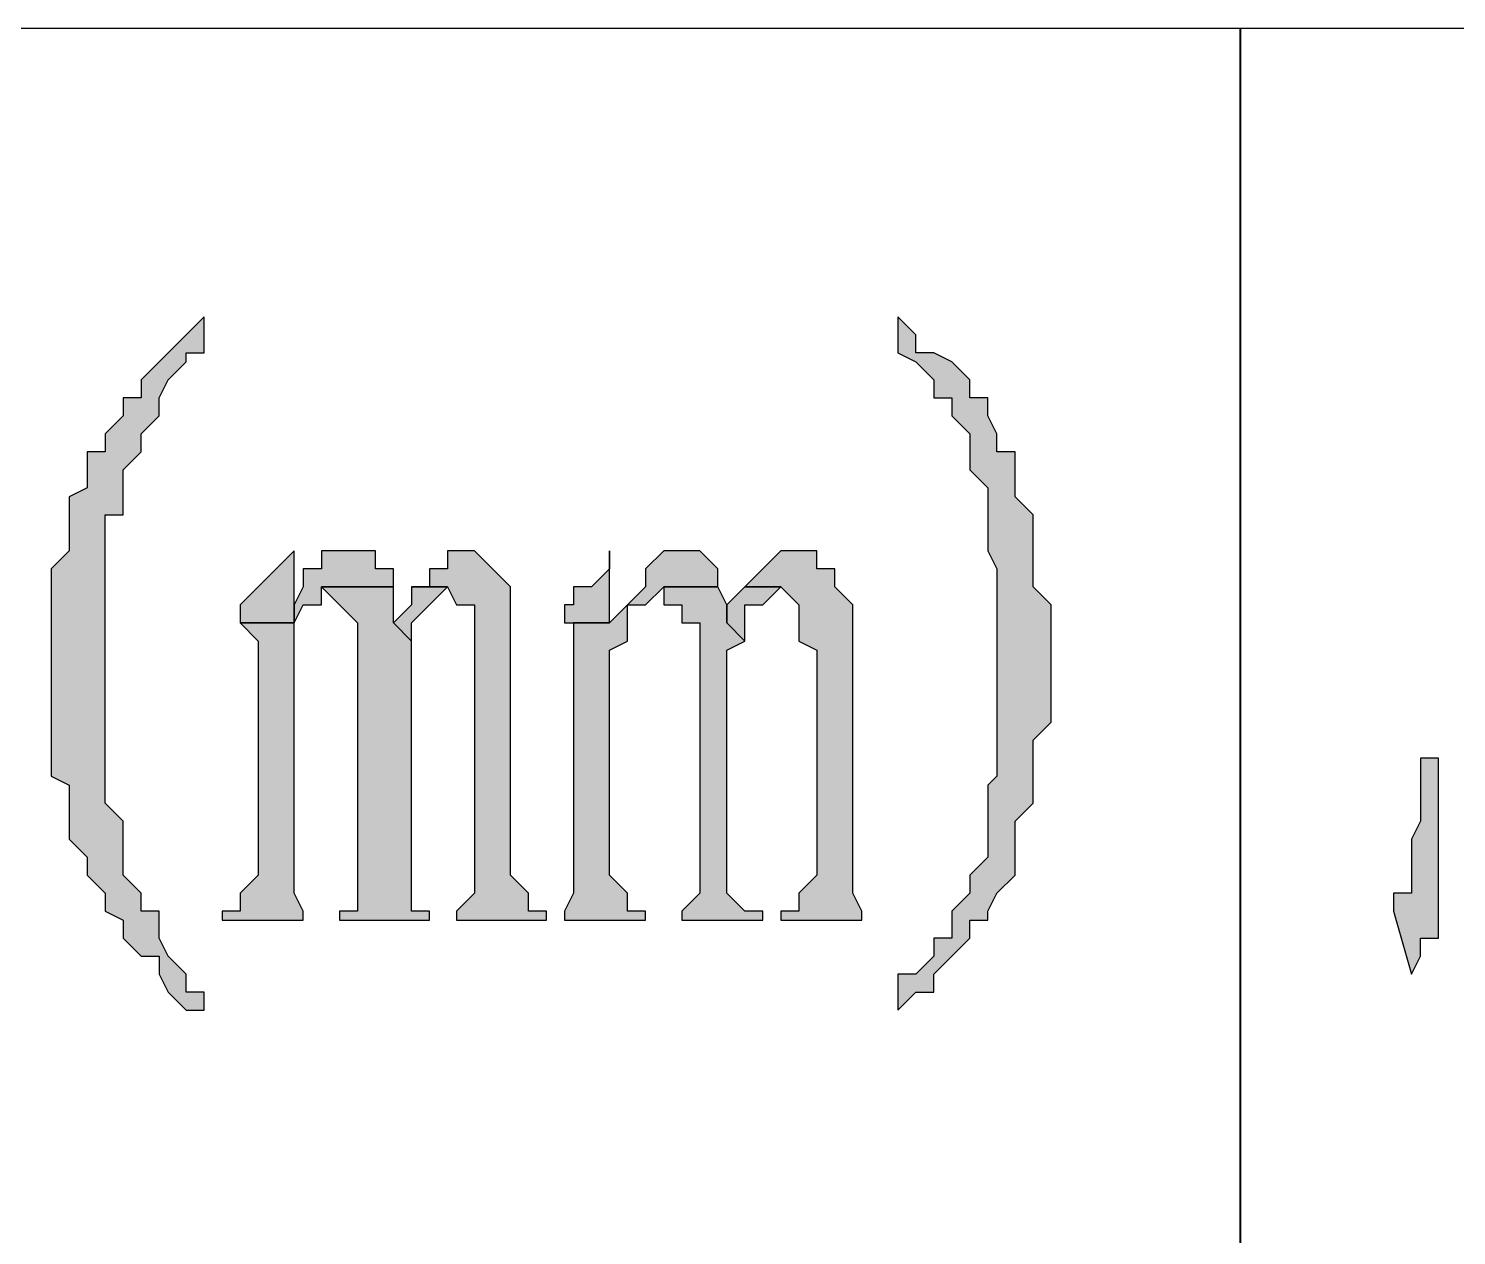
# Model space of a CAD drawing. Extents: x 457 to 4918, y -67 to 391.
# Drawn here: x 3611.43 to 3618.59, y 86.65 to 92.71 of the extents above; entities that cross this region are included whole.
import ezdxf

# ---------------------------------------------------------------- set-up
doc = ezdxf.new("R2010")
doc.units = 0
doc.header["$LTSCALE"] = 40
doc.header["$MEASUREMENT"] = 0
doc.layers.add('at_Entity', color=7, linetype='CONTINUOUS')
doc.layers.add('at_Solid', color=7, linetype='CONTINUOUS')

msp = doc.modelspace()

# ---------------------------------------------------------------- hatches: boundary and pattern name
at = {"layer": 'at_Solid'}
for points in [[(3612.3118, 91.2651), (3612.2214, 91.1747), (3612.131, 91.0843), (3612.0858, 91.0391), (3611.9954, 90.9487), (3611.9954, 90.8583), (3611.905, 90.8583), (3611.905, 90.7679), (3611.8146, 90.6775), (3611.8146, 90.5871), (3611.7242, 90.5871), (3611.7242, 90.4063), (3611.6338, 90.3611), (3611.6338, 90.0899), (3611.5434, 89.9995), (3611.5434, 88.9599), (3611.6338, 88.9147), (3611.6338, 88.6435), (3611.7242, 88.553), (3611.7242, 88.4626), (3611.8146, 88.3722), (3611.8146, 88.2818), (3611.905, 88.2366), (3611.905, 88.1462), (3611.9954, 88.0558), (3612.0858, 88.0558), (3612.0858, 87.9654), (3612.131, 87.875), (3612.2214, 87.7846), (3612.3118, 87.7846), (3612.3118, 87.875), (3612.2214, 87.875), (3612.2214, 87.9654), (3612.131, 88.0558), (3612.0858, 88.1462), (3612.0858, 88.2818), (3611.9954, 88.2818), (3611.9954, 88.3722), (3611.905, 88.4626), (3611.905, 88.7339), (3611.8146, 88.8243), (3611.8146, 90.2707), (3611.905, 90.2707), (3611.905, 90.4967), (3611.9954, 90.5871), (3611.9954, 90.6775), (3612.0858, 90.7679), (3612.0858, 90.8583), (3612.131, 90.9487), (3612.2214, 91.0391), (3612.2214, 91.0843), (3612.3118, 91.0843)], [(3615.7923, 91.2651), (3615.7923, 91.0843), (3615.8827, 91.0391), (3615.9731, 90.9487), (3615.9731, 90.8583), (3616.0635, 90.8583), (3616.0635, 90.7679), (3616.1539, 90.6775), (3616.1539, 90.4967), (3616.2443, 90.4063), (3616.2443, 90.0899), (3616.2895, 89.9995), (3616.2895, 88.9599), (3616.2443, 88.9147), (3616.2443, 88.553), (3616.1539, 88.4626), (3616.1539, 88.3722), (3616.0635, 88.2818), (3616.0635, 88.1462), (3615.9731, 88.1462), (3615.9731, 88.0558), (3615.8827, 87.9654), (3615.7923, 87.9654), (3615.7923, 87.875), (3615.7923, 87.7846), (3615.8827, 87.875), (3615.9731, 87.875), (3615.9731, 87.9654), (3616.0635, 88.0558), (3616.1539, 88.1462), (3616.1539, 88.2366), (3616.2443, 88.2366), (3616.2443, 88.2818), (3616.2895, 88.3722), (3616.3799, 88.4626), (3616.3799, 88.7339), (3616.4704, 88.8243), (3616.4704, 89.1407), (3616.5608, 89.2311), (3616.5608, 89.8187), (3616.4704, 89.9091), (3616.4704, 90.2707), (3616.3799, 90.3611), (3616.3799, 90.5871), (3616.2895, 90.5871), (3616.2895, 90.6775), (3616.2443, 90.7679), (3616.2443, 90.8583), (3616.1539, 90.8583), (3616.1539, 90.9487), (3616.0635, 91.0391), (3615.9731, 91.0843), (3615.8827, 91.0843), (3615.8827, 91.1747)], [(3613.0802, 90.0899), (3612.8994, 90.0899), (3612.8994, 89.9995), (3612.809, 89.9995), (3612.809, 89.9091), (3612.7638, 89.8187), (3612.7638, 89.7283), (3612.4926, 89.7283), (3612.583, 89.6379), (3612.583, 88.4626), (3612.4926, 88.3722), (3612.4926, 88.2818), (3612.4022, 88.2818), (3612.4022, 88.2366), (3612.809, 88.2366), (3612.809, 88.2818), (3612.7638, 88.3722), (3612.7638, 89.7283), (3612.809, 89.8187), (3612.8994, 89.8187), (3612.8994, 89.9091), (3613.261, 89.9091), (3613.261, 89.9995), (3613.1706, 89.9995), (3613.1706, 90.0899)], [(3612.7638, 90.0899), (3612.6734, 89.9995), (3612.583, 89.9091), (3612.4926, 89.8187), (3612.4926, 89.7283), (3612.7638, 89.7283)], [(3613.6679, 90.0899), (3613.5322, 90.0899), (3613.5322, 89.9995), (3613.4418, 89.9995), (3613.4418, 89.9091), (3613.3514, 89.9091), (3613.5322, 89.9091), (3613.5774, 89.8187), (3613.6679, 89.8187), (3613.6679, 89.7283), (3613.6679, 88.3722), (3613.5774, 88.2818), (3613.5774, 88.2366), (3614.0295, 88.2366), (3614.0295, 88.2818), (3613.9391, 88.2818), (3613.9391, 88.3722), (3613.8487, 88.4626), (3613.8487, 89.9091), (3613.7583, 89.9995)], [(3614.3459, 90.0899), (3614.3459, 89.9995), (3614.2555, 89.9091), (3614.1651, 89.9091), (3614.1651, 89.8187), (3614.1199, 89.8187), (3614.1199, 89.7283), (3614.3459, 89.7283)], [(3614.7075, 90.0899), (3614.6171, 90.0899), (3614.5267, 89.9995), (3614.5267, 89.9091), (3614.4363, 89.8187), (3614.3459, 89.7283), (3614.1651, 89.7283), (3614.1651, 89.6379), (3614.1651, 88.3722), (3614.1199, 88.2818), (3614.1199, 88.2366), (3614.5267, 88.2366), (3614.5267, 88.2818), (3614.4363, 88.2818), (3614.4363, 88.3722), (3614.3459, 88.4626), (3614.3459, 89.5927), (3614.4363, 89.6379), (3614.4363, 89.8187), (3614.5267, 89.8187), (3614.6171, 89.9091), (3614.8883, 89.9091), (3614.8883, 89.9995), (3614.7979, 90.0899)], [(3615.2951, 90.0899), (3615.2047, 90.0899), (3615.1143, 89.9995), (3615.0239, 89.9091), (3615.2047, 89.9091), (3615.2951, 89.8187), (3615.2951, 89.6379), (3615.3855, 89.5927), (3615.3855, 88.4626), (3615.2951, 88.3722), (3615.2951, 88.2818), (3615.2047, 88.2818), (3615.2047, 88.2366), (3615.6115, 88.2366), (3615.6115, 88.2818), (3615.5663, 88.3722), (3615.5663, 89.8187), (3615.4759, 89.9091), (3615.4759, 89.9995), (3615.3855, 89.9995), (3615.3855, 90.0899)], [(3613.261, 89.9091), (3612.8994, 89.9091), (3612.9898, 89.8187), (3613.0802, 89.7283), (3613.0802, 88.2818), (3612.9898, 88.2818), (3612.9898, 88.2366), (3613.4418, 88.2366), (3613.4418, 88.2818), (3613.3514, 88.2818), (3613.3514, 89.6379), (3613.261, 89.7283)], [(3613.3514, 89.9091), (3613.3514, 89.8187), (3613.261, 89.7283), (3613.3514, 89.6379), (3613.3514, 89.7283), (3613.4418, 89.8187), (3613.5322, 89.9091)], [(3614.8883, 89.9091), (3614.6171, 89.9091), (3614.6171, 89.8187), (3614.7075, 89.8187), (3614.7075, 89.7283), (3614.7979, 89.7283), (3614.7979, 89.6379), (3614.7979, 88.3722), (3614.7075, 88.2818), (3614.7075, 88.2366), (3615.1143, 88.2366), (3615.1143, 88.2818), (3615.0239, 88.2818), (3614.9335, 88.3722), (3614.9335, 89.5927), (3615.0239, 89.6379), (3614.9335, 89.7283), (3614.9335, 89.8187)], [(3615.0239, 89.9091), (3614.9335, 89.8187), (3614.9335, 89.7283), (3615.0239, 89.6379), (3615.0239, 89.8187), (3615.1143, 89.8187), (3615.2047, 89.9091)], [(3618.5044, 89.0503), (3618.414, 89.0503), (3618.414, 88.9599), (3618.414, 88.7339), (3618.3688, 88.6435), (3618.3688, 88.3722), (3618.2784, 88.3722), (3618.2784, 88.2818), (3618.3688, 87.9654), (3618.414, 88.0558), (3618.414, 88.1462), (3618.5044, 88.1462)]]:
    msp.add_hatch(color=0, dxfattribs=at).paths.add_polyline_path(points)

# ---------------------------------------------------------------- linework, layer by layer
at = {"layer": 'at_Entity', "color": 0, "lineweight": 40}
msp.add_line((3617.51, 92.7116), (3617.51, 73.3653), dxfattribs=at)
at = {"layer": 'at_Entity', "color": 0, "lineweight": 20}
for p, q in [((3612.3118, 91.2651), (3612.2214, 91.1747)), ((3612.3118, 91.0843), (3612.3118, 91.2651)), ((3615.7923, 91.2651), (3615.7923, 91.0843)), ((3615.8827, 91.1747), (3615.7923, 91.2651)), ((3612.2214, 91.1747), (3612.131, 91.0843)), ((3615.8827, 91.0843), (3615.8827, 91.1747)), ((3612.131, 91.0843), (3612.0858, 91.0391)), ((3612.2214, 91.0391), (3612.2214, 91.0843)), ((3612.2214, 91.0843), (3612.3118, 91.0843)), ((3615.7923, 91.0843), (3615.8827, 91.0391)), ((3615.9731, 91.0843), (3615.8827, 91.0843)), ((3616.0635, 91.0391), (3615.9731, 91.0843)), ((3612.0858, 91.0391), (3611.9954, 90.9487)), ((3612.131, 90.9487), (3612.2214, 91.0391)), ((3615.8827, 91.0391), (3615.9731, 90.9487)), ((3616.1539, 90.9487), (3616.0635, 91.0391)), ((3611.9954, 90.9487), (3611.9954, 90.8583)), ((3612.0858, 90.8583), (3612.131, 90.9487)), ((3615.9731, 90.9487), (3615.9731, 90.8583)), ((3616.1539, 90.8583), (3616.1539, 90.9487)), ((3611.9954, 90.8583), (3611.905, 90.8583)), ((3611.905, 90.8583), (3611.905, 90.7679)), ((3612.0858, 90.7679), (3612.0858, 90.8583)), ((3615.9731, 90.8583), (3616.0635, 90.8583)), ((3616.0635, 90.8583), (3616.0635, 90.7679)), ((3616.2443, 90.8583), (3616.1539, 90.8583)), ((3616.2443, 90.7679), (3616.2443, 90.8583)), ((3611.905, 90.7679), (3611.8146, 90.6775)), ((3611.9954, 90.6775), (3612.0858, 90.7679)), ((3616.0635, 90.7679), (3616.1539, 90.6775)), ((3616.2895, 90.6775), (3616.2443, 90.7679)), ((3611.8146, 90.6775), (3611.8146, 90.5871)), ((3611.9954, 90.5871), (3611.9954, 90.6775)), ((3616.1539, 90.6775), (3616.1539, 90.4967)), ((3616.2895, 90.5871), (3616.2895, 90.6775)), ((3611.8146, 90.5871), (3611.7242, 90.5871)), ((3611.7242, 90.5871), (3611.7242, 90.4063)), ((3611.905, 90.4967), (3611.9954, 90.5871)), ((3616.3799, 90.5871), (3616.2895, 90.5871)), ((3616.3799, 90.3611), (3616.3799, 90.5871)), ((3611.905, 90.2707), (3611.905, 90.4967)), ((3616.1539, 90.4967), (3616.2443, 90.4063)), ((3611.7242, 90.4063), (3611.6338, 90.3611)), ((3611.6338, 90.3611), (3611.6338, 90.0899)), ((3616.2443, 90.4063), (3616.2443, 90.0899)), ((3616.4704, 90.2707), (3616.3799, 90.3611)), ((3611.8146, 88.8243), (3611.8146, 90.2707)), ((3611.8146, 90.2707), (3611.905, 90.2707)), ((3616.4704, 89.9091), (3616.4704, 90.2707)), ((3611.6338, 90.0899), (3611.5434, 89.9995)), ((3612.7638, 90.0899), (3612.6734, 89.9995)), ((3612.7638, 89.7283), (3612.7638, 90.0899)), ((3613.0802, 90.0899), (3612.8994, 90.0899)), ((3612.8994, 90.0899), (3612.8994, 89.9995)), ((3613.1706, 90.0899), (3613.0802, 90.0899)), ((3613.1706, 89.9995), (3613.1706, 90.0899)), ((3613.6679, 90.0899), (3613.5322, 90.0899)), ((3613.5322, 90.0899), (3613.5322, 89.9995)), ((3613.7583, 89.9995), (3613.6679, 90.0899)), ((3614.3459, 90.0899), (3614.3459, 89.9995)), ((3614.3459, 89.7283), (3614.3459, 90.0899)), ((3614.6171, 90.0899), (3614.5267, 89.9995)), ((3614.7075, 90.0899), (3614.6171, 90.0899)), ((3614.7979, 90.0899), (3614.7075, 90.0899)), ((3614.8883, 89.9995), (3614.7979, 90.0899)), ((3615.2047, 90.0899), (3615.1143, 89.9995)), ((3615.2951, 90.0899), (3615.2047, 90.0899)), ((3615.3855, 90.0899), (3615.2951, 90.0899)), ((3615.3855, 89.9995), (3615.3855, 90.0899)), ((3616.2443, 90.0899), (3616.2895, 89.9995)), ((3611.5434, 89.9995), (3611.5434, 88.9599)), ((3612.6734, 89.9995), (3612.583, 89.9091)), ((3612.8994, 89.9995), (3612.809, 89.9995)), ((3612.809, 89.9995), (3612.809, 89.9091)), ((3613.261, 89.9995), (3613.1706, 89.9995)), ((3613.261, 89.9091), (3613.261, 89.9995)), ((3613.5322, 89.9995), (3613.4418, 89.9995)), ((3613.4418, 89.9995), (3613.4418, 89.9091)), ((3613.8487, 89.9091), (3613.7583, 89.9995)), ((3614.3459, 89.9995), (3614.2555, 89.9091)), ((3614.5267, 89.9995), (3614.5267, 89.9091)), ((3614.8883, 89.9091), (3614.8883, 89.9995)), ((3615.1143, 89.9995), (3615.0239, 89.9091)), ((3615.4759, 89.9995), (3615.3855, 89.9995)), ((3615.4759, 89.9091), (3615.4759, 89.9995)), ((3616.2895, 89.9995), (3616.2895, 88.9599)), ((3612.583, 89.9091), (3612.4926, 89.8187)), ((3612.809, 89.9091), (3612.7638, 89.8187)), ((3613.261, 89.9091), (3612.8994, 89.9091)), ((3612.8994, 89.9091), (3612.9898, 89.8187)), ((3612.8994, 89.8187), (3612.8994, 89.9091)), ((3612.8994, 89.9091), (3613.261, 89.9091)), ((3613.261, 89.7283), (3613.261, 89.9091)), ((3613.3514, 89.9091), (3613.3514, 89.8187)), ((3613.5322, 89.9091), (3613.3514, 89.9091)), ((3613.4418, 89.9091), (3613.3514, 89.9091)), ((3613.3514, 89.9091), (3613.5322, 89.9091)), ((3613.4418, 89.8187), (3613.5322, 89.9091)), ((3613.5322, 89.9091), (3613.5774, 89.8187)), ((3613.8487, 88.4626), (3613.8487, 89.9091)), ((3614.2555, 89.9091), (3614.1651, 89.9091)), ((3614.1651, 89.9091), (3614.1651, 89.8187)), ((3614.5267, 89.9091), (3614.4363, 89.8187)), ((3614.5267, 89.8187), (3614.6171, 89.9091)), ((3614.8883, 89.9091), (3614.6171, 89.9091)), ((3614.6171, 89.9091), (3614.6171, 89.8187)), ((3614.6171, 89.9091), (3614.8883, 89.9091)), ((3614.9335, 89.8187), (3614.8883, 89.9091)), ((3615.0239, 89.9091), (3614.9335, 89.8187)), ((3615.2047, 89.9091), (3615.0239, 89.9091)), ((3615.0239, 89.9091), (3615.2047, 89.9091)), ((3615.1143, 89.8187), (3615.2047, 89.9091)), ((3615.2047, 89.9091), (3615.2951, 89.8187)), ((3615.5663, 89.8187), (3615.4759, 89.9091)), ((3616.5608, 89.8187), (3616.4704, 89.9091)), ((3612.4926, 89.8187), (3612.4926, 89.7283)), ((3612.7638, 89.8187), (3612.7638, 89.7283)), ((3612.7638, 89.7283), (3612.809, 89.8187)), ((3612.809, 89.8187), (3612.8994, 89.8187)), ((3612.9898, 89.8187), (3613.0802, 89.7283)), ((3613.3514, 89.8187), (3613.261, 89.7283)), ((3613.3514, 89.7283), (3613.4418, 89.8187)), ((3613.5774, 89.8187), (3613.6679, 89.8187)), ((3613.6679, 89.8187), (3613.6679, 89.7283)), ((3614.1651, 89.8187), (3614.1199, 89.8187)), ((3614.1199, 89.8187), (3614.1199, 89.7283)), ((3614.4363, 89.8187), (3614.3459, 89.7283)), ((3614.4363, 89.6379), (3614.4363, 89.8187)), ((3614.4363, 89.8187), (3614.5267, 89.8187)), ((3614.6171, 89.8187), (3614.7075, 89.8187)), ((3614.7075, 89.8187), (3614.7075, 89.7283)), ((3614.9335, 89.8187), (3614.9335, 89.7283)), ((3614.9335, 89.7283), (3614.9335, 89.8187)), ((3615.0239, 89.6379), (3615.0239, 89.8187)), ((3615.0239, 89.8187), (3615.1143, 89.8187)), ((3615.2951, 89.8187), (3615.2951, 89.6379)), ((3615.5663, 88.3722), (3615.5663, 89.8187)), ((3616.5608, 89.2311), (3616.5608, 89.8187)), ((3612.4926, 89.7283), (3612.7638, 89.7283)), ((3612.7638, 89.7283), (3612.4926, 89.7283)), ((3612.4926, 89.7283), (3612.583, 89.6379)), ((3612.7638, 88.3722), (3612.7638, 89.7283)), ((3613.0802, 89.7283), (3613.0802, 88.2818)), ((3613.261, 89.7283), (3613.3514, 89.6379)), ((3613.3514, 89.6379), (3613.261, 89.7283)), ((3613.3514, 89.6379), (3613.3514, 89.7283)), ((3613.6679, 89.7283), (3613.6679, 88.3722)), ((3614.1199, 89.7283), (3614.3459, 89.7283)), ((3614.3459, 89.7283), (3614.1651, 89.7283)), ((3614.1651, 89.7283), (3614.1651, 89.6379)), ((3614.7075, 89.7283), (3614.7979, 89.7283)), ((3614.7979, 89.7283), (3614.7979, 89.6379)), ((3614.9335, 89.7283), (3615.0239, 89.6379)), ((3615.0239, 89.6379), (3614.9335, 89.7283)), ((3612.583, 89.6379), (3612.583, 88.4626)), ((3613.3514, 88.2818), (3613.3514, 89.6379)), ((3614.1651, 89.6379), (3614.1651, 88.3722)), ((3614.3459, 89.5927), (3614.4363, 89.6379)), ((3614.7979, 89.6379), (3614.7979, 88.3722)), ((3614.9335, 89.5927), (3615.0239, 89.6379)), ((3615.2951, 89.6379), (3615.3855, 89.5927)), ((3614.3459, 88.4626), (3614.3459, 89.5927)), ((3614.9335, 88.3722), (3614.9335, 89.5927)), ((3615.3855, 89.5927), (3615.3855, 88.4626)), ((3616.4704, 89.1407), (3616.5608, 89.2311)), ((3616.4704, 88.8243), (3616.4704, 89.1407)), ((3618.5044, 89.0503), (3618.414, 89.0503)), ((3618.414, 89.0503), (3618.414, 88.9599)), ((3618.5044, 88.1462), (3618.5044, 89.0503)), ((3611.5434, 88.9599), (3611.6338, 88.9147)), ((3611.6338, 88.9147), (3611.6338, 88.6435)), ((3616.2895, 88.9599), (3616.2443, 88.9147)), ((3616.2443, 88.9147), (3616.2443, 88.553)), ((3618.414, 88.9599), (3618.414, 88.7339)), ((3611.905, 88.7339), (3611.8146, 88.8243)), ((3616.3799, 88.7339), (3616.4704, 88.8243)), ((3611.905, 88.4626), (3611.905, 88.7339)), ((3616.3799, 88.4626), (3616.3799, 88.7339)), ((3618.414, 88.7339), (3618.3688, 88.6435)), ((3611.6338, 88.6435), (3611.7242, 88.553)), ((3618.3688, 88.6435), (3618.3688, 88.3722)), ((3611.7242, 88.553), (3611.7242, 88.4626)), ((3616.2443, 88.553), (3616.1539, 88.4626)), ((3611.7242, 88.4626), (3611.8146, 88.3722)), ((3611.9954, 88.3722), (3611.905, 88.4626)), ((3612.583, 88.4626), (3612.4926, 88.3722)), ((3613.9391, 88.3722), (3613.8487, 88.4626)), ((3614.4363, 88.3722), (3614.3459, 88.4626)), ((3615.3855, 88.4626), (3615.2951, 88.3722)), ((3616.1539, 88.4626), (3616.1539, 88.3722)), ((3616.2895, 88.3722), (3616.3799, 88.4626)), ((3611.8146, 88.3722), (3611.8146, 88.2818)), ((3611.9954, 88.2818), (3611.9954, 88.3722)), ((3612.4926, 88.3722), (3612.4926, 88.2818)), ((3612.809, 88.2818), (3612.7638, 88.3722)), ((3613.6679, 88.3722), (3613.5774, 88.2818)), ((3613.9391, 88.2818), (3613.9391, 88.3722)), ((3614.1651, 88.3722), (3614.1199, 88.2818)), ((3614.4363, 88.2818), (3614.4363, 88.3722)), ((3614.7979, 88.3722), (3614.7075, 88.2818)), ((3615.0239, 88.2818), (3614.9335, 88.3722)), ((3615.2951, 88.3722), (3615.2951, 88.2818)), ((3615.6115, 88.2818), (3615.5663, 88.3722)), ((3616.1539, 88.3722), (3616.0635, 88.2818)), ((3616.2443, 88.2818), (3616.2895, 88.3722)), ((3618.3688, 88.3722), (3618.2784, 88.3722)), ((3618.2784, 88.3722), (3618.2784, 88.2818)), ((3611.8146, 88.2818), (3611.905, 88.2366)), ((3612.0858, 88.2818), (3611.9954, 88.2818)), ((3612.0858, 88.1462), (3612.0858, 88.2818)), ((3612.4926, 88.2818), (3612.4022, 88.2818)), ((3612.4022, 88.2818), (3612.4022, 88.2366)), ((3612.809, 88.2366), (3612.809, 88.2818)), ((3613.0802, 88.2818), (3612.9898, 88.2818)), ((3612.9898, 88.2818), (3612.9898, 88.2366)), ((3613.4418, 88.2818), (3613.3514, 88.2818)), ((3613.4418, 88.2366), (3613.4418, 88.2818)), ((3613.5774, 88.2818), (3613.5774, 88.2366)), ((3614.0295, 88.2818), (3613.9391, 88.2818)), ((3614.0295, 88.2366), (3614.0295, 88.2818)), ((3614.1199, 88.2818), (3614.1199, 88.2366)), ((3614.5267, 88.2818), (3614.4363, 88.2818)), ((3614.5267, 88.2366), (3614.5267, 88.2818)), ((3614.7075, 88.2818), (3614.7075, 88.2366)), ((3615.1143, 88.2818), (3615.0239, 88.2818)), ((3615.1143, 88.2366), (3615.1143, 88.2818)), ((3615.2951, 88.2818), (3615.2047, 88.2818)), ((3615.2047, 88.2818), (3615.2047, 88.2366)), ((3615.6115, 88.2366), (3615.6115, 88.2818)), ((3616.0635, 88.2818), (3616.0635, 88.1462)), ((3616.2443, 88.2366), (3616.2443, 88.2818)), ((3618.2784, 88.2818), (3618.3688, 87.9654)), ((3611.905, 88.2366), (3611.905, 88.1462)), ((3612.4022, 88.2366), (3612.809, 88.2366)), ((3612.9898, 88.2366), (3613.4418, 88.2366)), ((3613.5774, 88.2366), (3614.0295, 88.2366)), ((3614.1199, 88.2366), (3614.5267, 88.2366)), ((3614.7075, 88.2366), (3615.1143, 88.2366)), ((3615.2047, 88.2366), (3615.6115, 88.2366)), ((3616.1539, 88.1462), (3616.1539, 88.2366)), ((3616.1539, 88.2366), (3616.2443, 88.2366)), ((3611.905, 88.1462), (3611.9954, 88.0558)), ((3612.131, 88.0558), (3612.0858, 88.1462)), ((3616.0635, 88.1462), (3615.9731, 88.1462)), ((3615.9731, 88.1462), (3615.9731, 88.0558)), ((3616.0635, 88.0558), (3616.1539, 88.1462)), ((3618.414, 88.0558), (3618.414, 88.1462)), ((3618.414, 88.1462), (3618.5044, 88.1462)), ((3611.9954, 88.0558), (3612.0858, 88.0558)), ((3612.0858, 88.0558), (3612.0858, 87.9654)), ((3612.2214, 87.9654), (3612.131, 88.0558)), ((3615.9731, 88.0558), (3615.8827, 87.9654)), ((3615.9731, 87.9654), (3616.0635, 88.0558)), ((3618.3688, 87.9654), (3618.414, 88.0558)), ((3612.0858, 87.9654), (3612.131, 87.875)), ((3612.2214, 87.875), (3612.2214, 87.9654)), ((3615.8827, 87.9654), (3615.7923, 87.9654)), ((3615.7923, 87.9654), (3615.7923, 87.875)), ((3615.9731, 87.875), (3615.9731, 87.9654)), ((3612.131, 87.875), (3612.2214, 87.7846)), ((3612.3118, 87.875), (3612.2214, 87.875)), ((3612.3118, 87.7846), (3612.3118, 87.875)), ((3615.7923, 87.875), (3615.7923, 87.7846)), ((3615.7923, 87.7846), (3615.8827, 87.875)), ((3615.8827, 87.875), (3615.9731, 87.875)), ((3612.2214, 87.7846), (3612.3118, 87.7846))]:
    msp.add_line(p, q, dxfattribs=at)
at = {"layer": 'at_Entity', "color": 0}
for points in [[(3634.2346, 92.7116), (3516.5748, 92.7116)], [(3612.3118, 91.2651), (3612.2214, 91.1747), (3612.131, 91.0843), (3612.0858, 91.0391), (3611.9954, 90.9487), (3611.9954, 90.8583), (3611.905, 90.8583), (3611.905, 90.7679), (3611.8146, 90.6775), (3611.8146, 90.5871), (3611.7242, 90.5871), (3611.7242, 90.4063), (3611.6338, 90.3611), (3611.6338, 90.0899), (3611.5434, 89.9995), (3611.5434, 88.9599), (3611.6338, 88.9147), (3611.6338, 88.6435), (3611.7242, 88.553), (3611.7242, 88.4626), (3611.8146, 88.3722), (3611.8146, 88.2818), (3611.905, 88.2366), (3611.905, 88.1462), (3611.9954, 88.0558), (3612.0858, 88.0558), (3612.0858, 87.9654), (3612.131, 87.875), (3612.2214, 87.7846), (3612.3118, 87.7846), (3612.3118, 87.875), (3612.2214, 87.875), (3612.2214, 87.9654), (3612.131, 88.0558), (3612.0858, 88.1462), (3612.0858, 88.2818), (3611.9954, 88.2818), (3611.9954, 88.3722), (3611.905, 88.4626), (3611.905, 88.7339), (3611.8146, 88.8243), (3611.8146, 90.2707), (3611.905, 90.2707), (3611.905, 90.4967), (3611.9954, 90.5871), (3611.9954, 90.6775), (3612.0858, 90.7679), (3612.0858, 90.8583), (3612.131, 90.9487), (3612.2214, 91.0391), (3612.2214, 91.0843), (3612.3118, 91.0843), (3612.3118, 91.2651), (3612.3118, 91.2651)], [(3615.7923, 91.2651), (3615.7923, 91.0843), (3615.8827, 91.0391), (3615.9731, 90.9487), (3615.9731, 90.8583), (3616.0635, 90.8583), (3616.0635, 90.7679), (3616.1539, 90.6775), (3616.1539, 90.4967), (3616.2443, 90.4063), (3616.2443, 90.0899), (3616.2895, 89.9995), (3616.2895, 88.9599), (3616.2443, 88.9147), (3616.2443, 88.553), (3616.1539, 88.4626), (3616.1539, 88.3722), (3616.0635, 88.2818), (3616.0635, 88.1462), (3615.9731, 88.1462), (3615.9731, 88.0558), (3615.8827, 87.9654), (3615.7923, 87.9654), (3615.7923, 87.875), (3615.7923, 87.7846), (3615.8827, 87.875), (3615.9731, 87.875), (3615.9731, 87.9654), (3616.0635, 88.0558), (3616.1539, 88.1462), (3616.1539, 88.2366), (3616.2443, 88.2366), (3616.2443, 88.2818), (3616.2895, 88.3722), (3616.3799, 88.4626), (3616.3799, 88.7339), (3616.4704, 88.8243), (3616.4704, 89.1407), (3616.5608, 89.2311), (3616.5608, 89.8187), (3616.4704, 89.9091), (3616.4704, 90.2707), (3616.3799, 90.3611), (3616.3799, 90.5871), (3616.2895, 90.5871), (3616.2895, 90.6775), (3616.2443, 90.7679), (3616.2443, 90.8583), (3616.1539, 90.8583), (3616.1539, 90.9487), (3616.0635, 91.0391), (3615.9731, 91.0843), (3615.8827, 91.0843), (3615.8827, 91.1747), (3615.7923, 91.2651), (3615.7923, 91.2651), (3615.7923, 91.2651)], [(3613.0802, 90.0899), (3612.8994, 90.0899), (3612.8994, 89.9995), (3612.809, 89.9995), (3612.809, 89.9091), (3612.7638, 89.8187), (3612.7638, 89.7283), (3612.4926, 89.7283), (3612.583, 89.6379), (3612.583, 88.4626), (3612.4926, 88.3722), (3612.4926, 88.2818), (3612.4022, 88.2818), (3612.4022, 88.2366), (3612.809, 88.2366), (3612.809, 88.2818), (3612.7638, 88.3722), (3612.7638, 89.7283), (3612.809, 89.8187), (3612.8994, 89.8187), (3612.8994, 89.9091), (3613.261, 89.9091), (3613.261, 89.9995), (3613.1706, 89.9995), (3613.1706, 90.0899), (3613.0802, 90.0899), (3613.0802, 90.0899)], [(3612.7638, 90.0899), (3612.6734, 89.9995), (3612.583, 89.9091), (3612.4926, 89.8187), (3612.4926, 89.7283), (3612.7638, 89.7283), (3612.7638, 90.0899), (3612.7638, 90.0899)], [(3613.6679, 90.0899), (3613.5322, 90.0899), (3613.5322, 89.9995), (3613.4418, 89.9995), (3613.4418, 89.9091), (3613.3514, 89.9091), (3613.5322, 89.9091), (3613.5774, 89.8187), (3613.6679, 89.8187), (3613.6679, 89.7283), (3613.6679, 88.3722), (3613.5774, 88.2818), (3613.5774, 88.2366), (3614.0295, 88.2366), (3614.0295, 88.2818), (3613.9391, 88.2818), (3613.9391, 88.3722), (3613.8487, 88.4626), (3613.8487, 89.9091), (3613.7583, 89.9995), (3613.6679, 90.0899), (3613.6679, 90.0899), (3613.6679, 90.0899)], [(3614.3459, 90.0899), (3614.3459, 89.9995), (3614.2555, 89.9091), (3614.1651, 89.9091), (3614.1651, 89.8187), (3614.1199, 89.8187), (3614.1199, 89.7283), (3614.3459, 89.7283), (3614.3459, 90.0899), (3614.3459, 90.0899), (3614.3459, 90.0899)], [(3614.7075, 90.0899), (3614.6171, 90.0899), (3614.5267, 89.9995), (3614.5267, 89.9091), (3614.4363, 89.8187), (3614.3459, 89.7283), (3614.1651, 89.7283), (3614.1651, 89.6379), (3614.1651, 88.3722), (3614.1199, 88.2818), (3614.1199, 88.2366), (3614.5267, 88.2366), (3614.5267, 88.2818), (3614.4363, 88.2818), (3614.4363, 88.3722), (3614.3459, 88.4626), (3614.3459, 89.5927), (3614.4363, 89.6379), (3614.4363, 89.8187), (3614.5267, 89.8187), (3614.6171, 89.9091), (3614.8883, 89.9091), (3614.8883, 89.9995), (3614.7979, 90.0899), (3614.7075, 90.0899), (3614.7075, 90.0899)], [(3615.2951, 90.0899), (3615.2047, 90.0899), (3615.1143, 89.9995), (3615.0239, 89.9091), (3615.2047, 89.9091), (3615.2951, 89.8187), (3615.2951, 89.6379), (3615.3855, 89.5927), (3615.3855, 88.4626), (3615.2951, 88.3722), (3615.2951, 88.2818), (3615.2047, 88.2818), (3615.2047, 88.2366), (3615.6115, 88.2366), (3615.6115, 88.2818), (3615.5663, 88.3722), (3615.5663, 89.8187), (3615.4759, 89.9091), (3615.4759, 89.9995), (3615.3855, 89.9995), (3615.3855, 90.0899), (3615.2951, 90.0899), (3615.2951, 90.0899), (3615.2951, 90.0899)], [(3613.261, 89.9091), (3612.8994, 89.9091), (3612.9898, 89.8187), (3613.0802, 89.7283), (3613.0802, 88.2818), (3612.9898, 88.2818), (3612.9898, 88.2366), (3613.4418, 88.2366), (3613.4418, 88.2818), (3613.3514, 88.2818), (3613.3514, 89.6379), (3613.261, 89.7283), (3613.261, 89.9091), (3613.261, 89.9091)], [(3613.3514, 89.9091), (3613.3514, 89.8187), (3613.261, 89.7283), (3613.3514, 89.6379), (3613.3514, 89.7283), (3613.4418, 89.8187), (3613.5322, 89.9091), (3613.3514, 89.9091), (3613.3514, 89.9091)], [(3614.8883, 89.9091), (3614.6171, 89.9091), (3614.6171, 89.8187), (3614.7075, 89.8187), (3614.7075, 89.7283), (3614.7979, 89.7283), (3614.7979, 89.6379), (3614.7979, 88.3722), (3614.7075, 88.2818), (3614.7075, 88.2366), (3615.1143, 88.2366), (3615.1143, 88.2818), (3615.0239, 88.2818), (3614.9335, 88.3722), (3614.9335, 89.5927), (3615.0239, 89.6379), (3614.9335, 89.7283), (3614.9335, 89.8187), (3614.8883, 89.9091), (3614.8883, 89.9091), (3614.8883, 89.9091)], [(3615.0239, 89.9091), (3614.9335, 89.8187), (3614.9335, 89.7283), (3615.0239, 89.6379), (3615.0239, 89.8187), (3615.1143, 89.8187), (3615.2047, 89.9091), (3615.0239, 89.9091), (3615.0239, 89.9091)], [(3618.5044, 89.0503), (3618.414, 89.0503), (3618.414, 88.9599), (3618.414, 88.7339), (3618.3688, 88.6435), (3618.3688, 88.3722), (3618.2784, 88.3722), (3618.2784, 88.2818), (3618.3688, 87.9654), (3618.414, 88.0558), (3618.414, 88.1462), (3618.5044, 88.1462), (3618.5044, 89.0503), (3618.5044, 89.0503)]]:
    msp.add_lwpolyline(points, dxfattribs=at)

doc.saveas('drawing.dxf')
